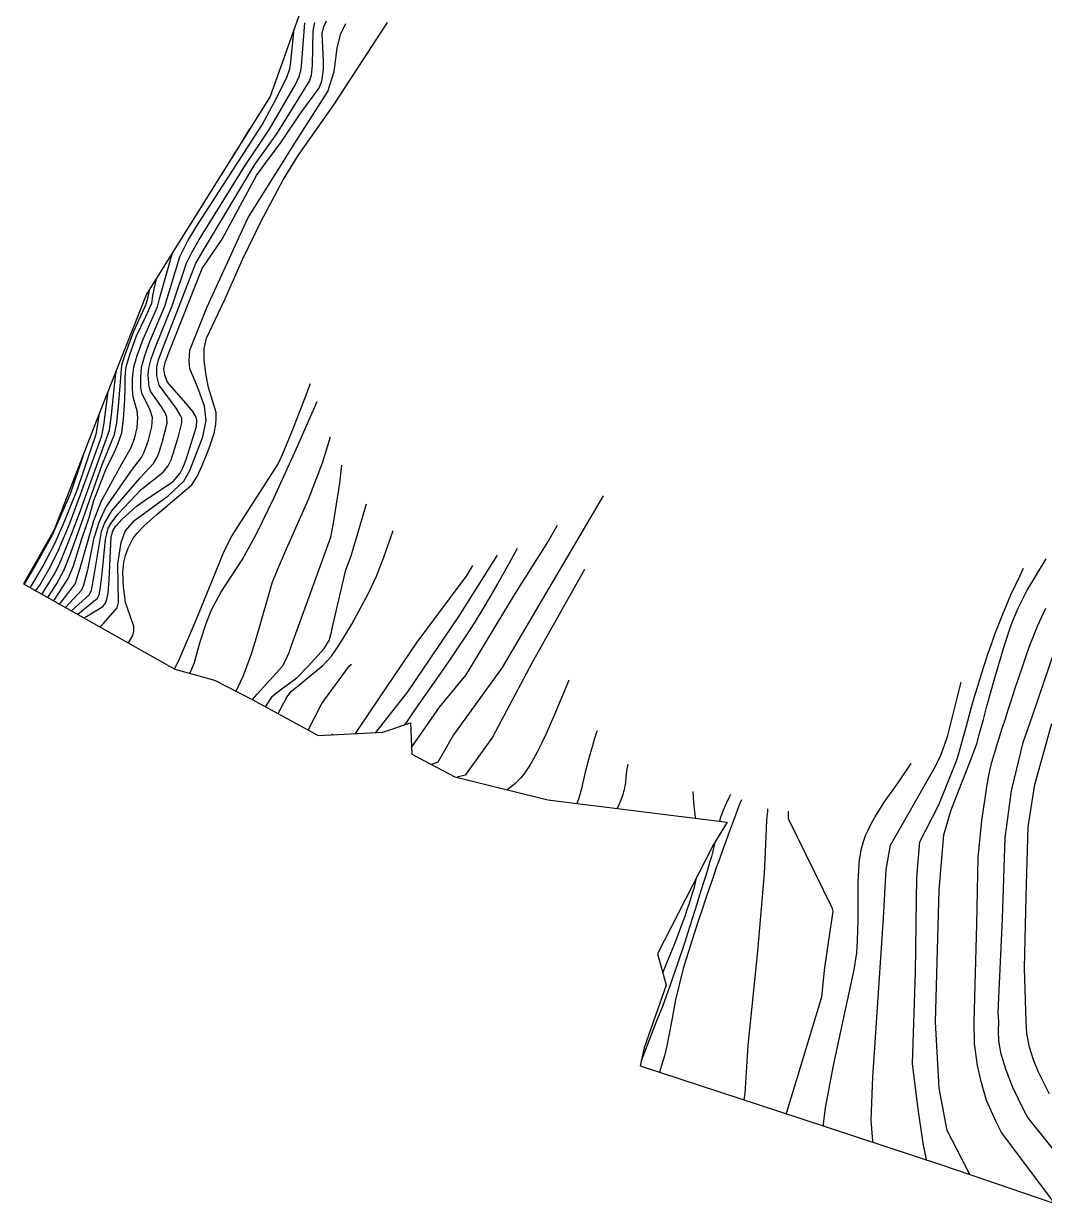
# Model space of a CAD drawing. Header units: metres. Extents: x -2219 to 435, y -3078 to 318.
# Drawn here: x 0 to 147.6, y 10.9 to 181.9 of the extents above; entities that cross this region are included whole.
import ezdxf

# ---------------------------------------------------------------- set-up
doc = ezdxf.new("R2010")
doc.units = ezdxf.units.M
for name, color, linetype in [('TERRAIN_BOUNDARY', 6, 'Continuous'), ('TERRAIN_CONTOUR_1M', 3, 'Continuous'), ('TERRAIN_CONTOUR_5M_SUPPLEMENT', 4, 'Continuous')]:
    doc.layers.add(name, color=color, linetype=linetype)

msp = doc.modelspace()

# ---------------------------------------------------------------- linework, layer by layer
at = {"layer": 'TERRAIN_BOUNDARY'}
msp.add_polyline3d([(50.36, 212.69, 0), (35.65, 171.34, 0), (17.79, 142.75, 0), (10.89, 125.36, 0), (4.4, 108.7, 0), (0, 100.91, 0), (21.86, 88.56, 0), (27.61, 86.98, 0), (33.17, 84.13, 0), (42.62, 78.95, 0), (51.93, 79.47, 0), (55.97, 80.79, 0), (56.13, 76.27, 0), (62.38, 73, 0), (75.83, 69.67, 0), (101.77, 66.44, 0), (99.78, 63.2, 0), (91.69, 47.42, 0), (92.95, 42.89, 0), (89.73, 33.82, 0), (89.17, 31.21, 0), (112.28, 23.67, 0), (133.05, 16.78, 0), (150.42, 10.9, 0)], dxfattribs=at)
at = {"layer": 'TERRAIN_CONTOUR_1M'}
for points in [[(6.93, 97, 13), (9.5, 99.32, 13), (9.8, 99.91, 13), (9.95, 100.8, 13), (10.31, 102.67, 13), (11.27, 108.48, 13), (11.7, 109.6, 13), (12.77, 111.44, 13), (16.84, 116.2, 13), (18.76, 118.27, 13), (19.32, 119.21, 13), (19.6, 119.95, 13), (20.05, 121.32, 13), (20.75, 124.11, 13), (20.71, 124.98, 13), (20.46, 125.63, 13), (19.94, 126.5, 13), (18.36, 128.75, 13), (18.15, 129.39, 13), (18.03, 131.12, 13), (18.13, 132.06, 13), (18.45, 133.44, 13), (19.12, 135.23, 13), (21.5, 141.07, 13), (23.57, 147.27, 13), (24.31, 148.8, 13), (25.33, 150.57, 13), (31.93, 161.21, 13), (35.57, 166.62, 13), (39.34, 173.06, 13), (39.9, 174.32, 13), (40.14, 175.36, 13), (40.22, 176.34, 13), (40.68, 181.98, 13)], [(7.82, 96.49, 14), (10.7, 98.81, 14), (10.92, 99.32, 14), (11.06, 100.09, 14), (11.36, 102.41, 14), (11.83, 107.32, 14), (12.21, 108.92, 14), (12.67, 109.65, 14), (13.64, 110.94, 14), (16.99, 114.55, 14), (20.17, 117.02, 14), (20.92, 117.96, 14), (21.33, 118.84, 14), (22.37, 122.03, 14), (22.89, 124.16, 14), (22.86, 124.85, 14), (22.71, 125.23, 14), (22.06, 126.28, 14), (19.58, 129.62, 14), (19.26, 130.98, 14), (19.26, 132.2, 14), (19.49, 133.27, 14), (19.99, 134.58, 14), (24.92, 147.26, 14), (26.03, 149.14, 14), (33.46, 161.49, 14), (36.61, 165.97, 14), (41.37, 173.54, 14), (41.62, 174.41, 14), (41.79, 175.88, 14), (41.87, 180.86, 14), (42.14, 182.02, 14)], [(11.06, 94.67, 16), (11.53, 95.18, 16), (13.52, 97.43, 16), (13.71, 98.18, 16), (13.63, 103.76, 16), (14.09, 106.89, 16), (14.7, 108.49, 16), (16.08, 110.09, 16), (20.89, 113.61, 16), (23.18, 115.74, 16), (24.02, 117.27, 16), (25.93, 122.16, 16), (26.39, 124.5, 16), (26.16, 126.56, 16), (25.17, 129.39, 16), (24.02, 131.99, 16), (23.95, 133.13, 16), (24.02, 134.66, 16), (26.55, 140.92, 16), (32.43, 153.75, 16), (39.24, 164.58, 16), (43.98, 172.06, 16), (44.9, 174.96, 16), (45.35, 178.32, 16), (45.81, 180.31, 16), (46.58, 181.91, 16)], [(15.09, 92.39, 17), (15.31, 92.6, 17), (15.77, 93.42, 17), (15.93, 94.04, 17), (15.95, 94.79, 17), (15.76, 95.3, 17), (14.72, 98.19, 17), (14.43, 100.44, 17), (14.35, 102.51, 17), (14.48, 104.01, 17), (14.73, 104.99, 17), (15.12, 106.07, 17), (15.84, 107.49, 17), (16.4, 108.23, 17), (17.45, 109.28, 17), (19.27, 110.91, 17), (24.33, 115.19, 17), (25.08, 116.41, 17), (25.81, 117.98, 17), (26.83, 120.51, 17), (27.56, 122.67, 17), (27.82, 123.91, 17), (27.87, 124.8, 17), (27.83, 125.68, 17), (26.73, 129.29, 17), (26.41, 130.99, 17), (26.09, 133.16, 17), (26.09, 134.91, 17), (26.47, 136.4, 17), (29.06, 141.89, 17), (31.69, 147.87, 17), (34.36, 153.33, 17), (37.56, 159.3, 17), (39.73, 162.82, 17), (44.88, 170.16, 17), (52.65, 182.04, 17)], [(6.05, 97.49, 12), (8.42, 100.01, 12), (8.73, 100.74, 12), (9.27, 102.93, 12), (10.21, 107.56, 12), (10.91, 109.79, 12), (11.91, 111.93, 12), (15.61, 117.27, 12), (17.03, 119.17, 12), (17.44, 119.92, 12), (18.05, 121.67, 12), (18.54, 123.57, 12), (18.62, 124.93, 12), (18.29, 126.01, 12), (17.11, 128.45, 12), (16.95, 129.33, 12), (16.93, 130.74, 12), (17.05, 132.16, 12), (17.51, 133.9, 12), (18.26, 135.91, 12), (20.42, 141.04, 12), (22.61, 148.16, 12), (23.78, 150.57, 12), (25.23, 152.95, 12), (34.52, 167.27, 12), (36.3, 170.56, 12), (38.08, 174.1, 12), (38.48, 175.33, 12), (38.63, 176.29, 12), (39.15, 181.18, 12)], [(30.36, 162.88, 11), (31.08, 163.92, 11), (32.74, 166.68, 11)], [(5.19, 97.98, 11), (5.43, 98.24, 11), (7.48, 100.94, 11), (7.64, 101.46, 11), (8.29, 103.5, 11), (10.16, 110.03, 11), (11.26, 112.87, 11), (14.18, 118.24, 11), (15.56, 120.62, 11), (16.06, 122.03, 11), (16.4, 123.5, 11), (16.53, 124.89, 11), (16.4, 125.88, 11), (15.86, 127.87, 11), (15.76, 129.03, 11), (15.76, 130.59, 11), (15.96, 132.26, 11), (16.41, 133.88, 11), (17.27, 136.28, 11), (19.34, 140.96, 11), (19.69, 142.27, 11), (21.54, 148.75, 11)], [(3.48, 98.94, 9), (3.59, 99.07, 9), (4.78, 100.93, 9), (5.83, 102.82, 9), (6.7, 104.97, 9), (8.09, 108.86, 9), (11.31, 118.02, 9), (13.15, 122.47, 9), (13.46, 124.15, 9), (13.76, 127.1, 9), (14.22, 132.5, 9), (14.66, 133.9, 9), (15.94, 137.41, 9), (17.7, 141.3, 9), (17.99, 142.38, 9), (18.27, 143.53, 9)], [(2.64, 99.42, 8), (2.78, 99.6, 8), (4.49, 102.37, 8), (5.25, 103.89, 8), (6.45, 106.83, 8), (8.02, 110.97, 8), (12.4, 123.12, 8), (12.71, 125.34, 8), (13.35, 131.33, 8), (13.47, 131.86, 8)], [(1.78, 99.91, 7), (2.32, 100.7, 7), (3.85, 103.29, 7), (5.04, 105.75, 7), (6.62, 109.51, 7), (8.24, 113.79, 7), (11.3, 122.28, 7), (11.61, 123.81, 7), (12.22, 128.71, 7)], [(21.83, 88.58, 18), (22.54, 90.04, 18), (25, 95.8, 18), (29, 105.62, 18), (30.17, 107.87, 18), (31.55, 110.04, 18), (36.79, 118.15, 18), (37.45, 119.59, 18), (38.83, 122.97, 18), (40.69, 127.69, 18), (41.5, 129.84, 18)], [(24.05, 87.96, 19), (24.09, 88.01, 19), (24.73, 89.54, 19), (25.49, 92.34, 19), (26.38, 95.14, 19), (27.15, 97.11, 19), (28.54, 99.63, 19), (31.59, 104.35, 19), (33.73, 108.24, 19), (36.17, 113.27, 19), (39.49, 120.46, 19), (42.47, 127.23, 19)], [(0.97, 100.36, 6), (2.76, 103.38, 6), (4.54, 106.83, 6), (5.88, 109.83, 6), (7.78, 114.6, 6), (10.48, 122.54, 6), (10.74, 123.95, 6), (10.97, 125.55, 6)], [(30.72, 85.38, 21), (31.05, 85.98, 21), (31.8, 87.62, 21), (32.95, 90.75, 21), (33.84, 93.62, 21), (36.01, 101.16, 21), (36.95, 103.5, 21), (38.21, 106.39, 21), (41.27, 113.25, 21), (43.24, 118.39, 21), (44.38, 122.16, 21)], [(33.1, 84.17, 22), (33.8, 84.93, 22), (37.43, 89, 22), (37.93, 89.92, 22), (38.39, 90.97, 22), (38.78, 92.12, 22), (44.41, 107.64, 22), (44.79, 109.37, 22), (45.73, 115.43, 22), (46.04, 118.06, 22)], [(83.8, 113.63, 31), (69.2, 88.81, 31), (62.16, 79.06, 31), (59.93, 75.12, 31), (58.99, 74.77, 31)], [(34.96, 83.15, 23), (35.06, 83.26, 23), (35.99, 84.63, 23), (36.63, 85.18, 23), (39.54, 87.37, 23), (41.16, 88.99, 23), (43.49, 91.53, 23), (44.2, 92.7, 23), (44.53, 93.89, 23), (44.72, 94.85, 23), (46.58, 102.9, 23), (47.36, 104.92, 23), (49.57, 112.47, 23)], [(36.83, 82.13, 24), (38.09, 84.52, 24), (38.76, 85.36, 24), (39.74, 86.18, 24), (43.29, 89.08, 24), (44.51, 90.42, 24), (45.57, 92, 24), (47.45, 95.04, 24), (49.9, 99.55, 24), (51.03, 102.02, 24), (52.09, 104.74, 24), (53.44, 108.61, 24)], [(71.36, 106.02, 29), (70.52, 104.42, 29), (69.55, 102.66, 29), (68.54, 100.88, 29), (67.5, 99.08, 29), (66.41, 97.27, 29), (65.29, 95.47, 29), (64.15, 93.68, 29), (62.97, 91.9, 29), (61.79, 90.16, 29), (60.62, 88.46, 29), (59.47, 86.81, 29), (58.36, 85.23, 29), (57.31, 83.74, 29), (56.34, 82.33, 29), (55.45, 81.03, 29), (55.1, 80.51, 29)], [(68.48, 105.05, 28), (62.89, 96.15, 28), (55.51, 85.27, 28), (50.89, 79.41, 28)], [(136.85, 15.49, 44), (135.03, 19.09, 44), (133.57, 21.85, 44), (132.41, 27.99, 44), (131.87, 37.57, 44), (132.41, 56.59, 44), (133.1, 64.6, 44), (134.18, 68.21, 44), (136.79, 74.95, 44), (137.85, 77.76, 44), (138.32, 79.47, 44), (138.82, 81.3, 44), (139.34, 83.19, 44), (139.87, 85.09, 44), (140.39, 86.96, 44), (140.9, 88.75, 44), (141.38, 90.4, 44), (141.83, 91.88, 44), (142.25, 93.2, 44), (142.66, 94.39, 44), (143.05, 95.46, 44), (143.44, 96.44, 44), (143.84, 97.36, 44), (144.26, 98.24, 44), (144.7, 99.1, 44), (145.17, 99.97, 44), (145.67, 100.84, 44), (146.19, 101.73, 44), (146.74, 102.63, 44), (147.31, 103.55, 44), (147.89, 104.49, 44)], [(47.99, 79.25, 27), (50.36, 82.76, 27), (56.91, 92.45, 27), (64.17, 102.15, 27), (64.98, 103.56, 27)], [(81.14, 102.97, 32), (73.57, 89.53, 32), (67.8, 78.75, 32), (63.86, 73.23, 32), (62.69, 72.92, 32)], [(130.6, 17.59, 43), (130.57, 17.66, 43), (130.16, 19.74, 43), (129.43, 24.63, 43), (128.58, 31.5, 43), (129.01, 44.76, 43), (129.2, 58.48, 43), (129.62, 63.59, 43), (132.39, 68.96, 43), (134.95, 75.32, 43), (135.25, 76.36, 43), (135.6, 77.62, 43), (135.97, 78.96, 43), (136.36, 80.35, 43), (136.76, 81.79, 43), (137.17, 83.26, 43), (137.6, 84.76, 43), (138.04, 86.26, 43), (138.5, 87.76, 43), (138.97, 89.25, 43), (139.46, 90.73, 43), (139.97, 92.19, 43), (140.49, 93.64, 43), (141.04, 95.07, 43), (141.61, 96.5, 43), (142.2, 97.91, 43), (142.81, 99.32, 43), (143.45, 100.72, 43), (144.12, 102.1, 43), (144.64, 103.15, 43)], [(149.16, 11.32, 46), (141.42, 21.59, 46), (140.67, 23.1, 46), (139.25, 26.19, 46), (138.49, 28.93, 46), (137.96, 31.25, 46), (137.54, 34.4, 46), (137.5, 37.57, 46), (137.85, 51.71, 46), (138.08, 61.32, 46), (138.61, 66.66, 46), (139.11, 70.18, 46), (139.32, 71.56, 46), (139.44, 72.35, 46), (139.59, 73.2, 46), (139.8, 74.12, 46), (140.06, 75.12, 46), (140.36, 76.2, 46), (140.71, 77.36, 46), (141.09, 78.59, 46), (141.51, 79.89, 46), (141.95, 81.25, 46), (142.42, 82.66, 46), (142.9, 84.14, 46), (143.39, 85.66, 46), (143.9, 87.21, 46), (144.42, 88.77, 46), (144.96, 90.33, 46), (145.5, 91.86, 46), (146.07, 93.34, 46), (146.65, 94.77, 46), (147.25, 96.11, 46), (147.86, 97.36, 46)], [(153.7, 13.26, 47), (145.26, 23.75, 47), (144.67, 24.79, 47), (143.1, 28.06, 47), (142.1, 30.6, 47), (141.38, 32.91, 47), (141.04, 34.85, 47), (141.02, 36.29, 47), (141.04, 37.57, 47), (140.97, 38.95, 47), (141.56, 52.52, 47), (141.99, 64.19, 47), (142.9, 70.99, 47), (144.59, 77.97, 47), (145.98, 81.97, 47), (149.15, 91.29, 47)], [(78.85, 86.95, 33), (78.22, 85.42, 33), (77.52, 83.73, 33), (76.84, 82.11, 33), (76.16, 80.57, 33), (75.52, 79.12, 33), (74.9, 77.8, 33), (74.31, 76.63, 33), (73.77, 75.61, 33), (73.26, 74.74, 33), (72.79, 73.99, 33), (72.34, 73.37, 33), (71.91, 72.84, 33), (71.5, 72.39, 33), (71.09, 72.01, 33), (70.7, 71.68, 33), (70.3, 71.39, 33), (69.93, 71.13, 33)], [(122.84, 20.17, 42), (122.82, 20.33, 42), (122.57, 23.35, 42), (122.85, 29.55, 42), (124.38, 52.54, 42), (124.77, 59.61, 42), (125.39, 63.13, 42), (128.46, 68.51, 42), (131.83, 74.42, 42), (132.64, 76.13, 42), (133.2, 77.55, 42), (133.69, 78.99, 42), (134.07, 80.52, 42), (135.6, 86.67, 42)], [(148.39, 27.1, 48), (146.8, 30.28, 48), (146.08, 32.1, 48), (145.49, 33.91, 48), (145.1, 35.89, 48), (145.02, 37.57, 48), (144.78, 45.34, 48), (145, 55.67, 48), (145.31, 65.74, 48), (146.24, 71.88, 48), (148.73, 80.7, 48)], [(44.64, 79.07, 26), (44.72, 79.19, 26)], [(82.94, 79.62, 34), (82.91, 79.54, 34), (82.59, 78.52, 34), (82.27, 77.49, 34), (81.97, 76.49, 34), (81.7, 75.51, 34), (81.45, 74.56, 34), (81.24, 73.66, 34), (81.04, 72.8, 34), (80.85, 72, 34), (80.67, 71.25, 34), (80.49, 70.56, 34), (80.3, 69.93, 34), (80.1, 69.38, 34), (80, 69.15, 34)], [(115.73, 22.53, 41), (115.71, 22.77, 41), (115.98, 25.13, 41), (117.16, 31.27, 41), (118.92, 39.57, 41), (120.11, 45.09, 41), (120.5, 47.54, 41), (120.59, 49.27, 41), (120.65, 50.83, 41), (120.69, 52.25, 41), (120.7, 53.55, 41), (120.71, 54.74, 41), (120.71, 55.83, 41), (120.71, 56.84, 41), (120.72, 57.78, 41), (120.74, 58.66, 41), (120.78, 59.48, 41), (120.83, 60.27, 41), (120.92, 61.02, 41), (121.02, 61.74, 41), (121.16, 62.44, 41), (121.33, 63.13, 41), (121.54, 63.81, 41), (121.79, 64.5, 41), (122.09, 65.2, 41), (122.43, 65.91, 41), (122.82, 66.65, 41), (123.27, 67.42, 41), (123.77, 68.23, 41), (124.33, 69.08, 41), (124.96, 69.98, 41), (125.64, 70.93, 41), (126.34, 71.92, 41), (127.07, 72.97, 41), (127.8, 74.06, 41), (128.36, 74.93, 41)], [(97.2, 67.01, 36), (97.14, 67.6, 36), (97.05, 68.38, 36), (96.96, 69.23, 36), (96.88, 70.14, 36), (96.82, 70.88, 36)], [(102.24, 70.42, 37), (102.01, 69.97, 37), (101.66, 69.24, 37), (101.36, 68.59, 37), (101.12, 68.01, 37), (100.92, 67.49, 37), (100.76, 67.02, 37), (100.63, 66.58, 37), (100.62, 66.58, 37)], [(103.81, 69.68, 38), (103.6, 69.14, 38), (103.26, 68.27, 38), (102.9, 67.32, 38), (102.51, 66.28, 38), (102.1, 65.14, 38), (101.65, 63.92, 38), (101.18, 62.61, 38), (100.69, 61.24, 38), (100.19, 59.82, 38), (99.68, 58.35, 38), (99.16, 56.85, 38), (98.64, 55.33, 38), (98.12, 53.79, 38), (97.61, 52.27, 38), (97.12, 50.77, 38), (96.64, 49.3, 38), (96.19, 47.89, 38), (95.77, 46.55, 38), (95.38, 45.3, 38), (94.3, 40.76, 38), (93.73, 37.57, 38), (93.01, 34.1, 38), (92.7, 32.67, 38), (92.26, 31.28, 38), (91.96, 30.3, 38)], [(107.61, 68.37, 39), (107.58, 68.05, 39), (107.47, 66.77, 39), (107.4, 65.51, 39), (107.35, 64.26, 39), (107.09, 59.03, 39), (106.16, 47.77, 39), (104.73, 34.15, 39), (104.29, 27.2, 39), (104.18, 26.32, 39)], [(100, 63.56, 37), (99.99, 63.51, 37), (99.85, 62.91, 37), (99.68, 62.23, 37), (99.47, 61.46, 37), (99.22, 60.61, 37), (98.95, 59.69, 37), (98.65, 58.72, 37), (98.34, 57.7, 37), (98.01, 56.66, 37), (97.68, 55.61, 37), (97.35, 54.56, 37), (97.02, 53.52, 37), (96.7, 52.47, 37), (96.37, 51.42, 37), (96.03, 50.34, 37), (95.67, 49.23, 37), (95.29, 48.06, 37), (94.88, 46.84, 37), (94.44, 45.54, 37), (93.97, 44.16, 37), (93.46, 42.73, 37), (92.94, 41.26, 37), (92.42, 39.8, 37), (91.51, 37.57, 37), (89.33, 31.93, 37)], [(92.46, 44.66, 36), (92.66, 45.14, 36), (93.15, 46.33, 36), (93.62, 47.5, 36), (94.08, 48.65, 36), (94.51, 49.77, 36), (94.92, 50.84, 36), (95.3, 51.88, 36), (95.66, 52.87, 36), (95.99, 53.82, 36), (96.29, 54.71, 36), (96.56, 55.55, 36), (96.8, 56.32, 36), (97.01, 57.04, 36), (97.19, 57.7, 36), (97.34, 58.31, 36), (97.39, 58.54, 36)]]:
    msp.add_polyline3d(points, dxfattribs=at)
at = {"layer": 'TERRAIN_CONTOUR_5M_SUPPLEMENT'}
for points in [[(8.75, 95.97, 15), (9.08, 96.18, 15), (11.44, 97.62, 15), (11.82, 98.12, 15), (12.05, 98.69, 15), (12.23, 99.54, 15), (12.37, 101.46, 15), (12.67, 107.68, 15), (12.89, 108.57, 15), (13.29, 109.2, 15), (14.26, 110.24, 15), (16.26, 112.08, 15), (17.63, 113.04, 15), (21.61, 115.71, 15), (22.62, 116.9, 15), (23.08, 117.76, 15), (23.49, 118.86, 15), (25, 123.66, 15), (25.06, 124.55, 15), (24.95, 125.01, 15), (24.49, 125.79, 15), (23.78, 126.61, 15), (20.82, 130.07, 15), (20.4, 131.07, 15), (20.3, 131.94, 15), (20.45, 132.89, 15), (21.06, 134.43, 15), (25.84, 146.47, 15), (26.53, 147.52, 15), (28.73, 150.7, 15), (33.69, 159.93, 15), (34.98, 161.71, 15), (37.27, 164.75, 15), (40.07, 168.98, 15), (42.72, 172.49, 15), (43.08, 173.4, 15), (43.25, 174.2, 15), (43.37, 175.24, 15), (43.39, 176.5, 15), (43.19, 180.44, 15), (43.41, 181.46, 15), (43.81, 182.27, 15)], [(4.37, 98.45, 10), (6.43, 101.68, 10), (7.2, 103.5, 10), (8.44, 107.41, 10), (9.49, 110.47, 10), (10.16, 112.96, 10), (11.97, 117.68, 10), (12.99, 119.65, 10), (13.6, 121.09, 10), (14.18, 122.7, 10), (14.43, 124.73, 10), (14.59, 126.71, 10), (14.7, 128.97, 10), (14.7, 130.85, 10), (14.81, 132.28, 10), (15.42, 134.21, 10), (16.3, 136.75, 10), (17.68, 139.56, 10), (18.52, 141.48, 10), (18.69, 142.52, 10), (19.07, 144.34, 10), (19.28, 145.14, 10)], [(0.13, 100.84, 5), (0.14, 100.84, 5), (1.57, 103.29, 5), (4.13, 107.89, 5), (6.8, 113.88, 5), (8.54, 119.19, 5), (8.74, 119.83, 5)], [(56.1, 77.23, 30), (60.16, 83.04, 30), (63.99, 87.72, 30), (71.02, 99.32, 30), (75.7, 106.77, 30), (77.2, 109.39, 30)], [(41.16, 79.75, 25), (43.12, 83.6, 25), (47.09, 88.98, 25), (47.41, 89.28, 25)], [(87.37, 74.78, 35), (87.35, 74.63, 35), (87.27, 74.17, 35), (87.2, 73.76, 35), (87.15, 73.38, 35), (87.11, 73.04, 35), (87.08, 72.73, 35), (87.06, 72.44, 35), (87.03, 72.18, 35), (87.01, 71.93, 35), (86.98, 71.68, 35), (86.93, 71.42, 35), (86.87, 71.13, 35), (86.78, 70.81, 35), (86.66, 70.43, 35), (86.51, 70, 35), (86.32, 69.5, 35), (86.09, 68.93, 35), (85.86, 68.42, 35)], [(110.59, 68.01, 40), (110.57, 66.99, 40), (116.88, 54.1, 40), (117.04, 53.54, 40), (116.41, 49.38, 40), (115.8, 45.04, 40), (115.39, 41.16, 40), (111.84, 29.36, 40), (110.3, 24.32, 40)]]:
    msp.add_polyline3d(points, dxfattribs=at)

doc.saveas('drawing.dxf')
